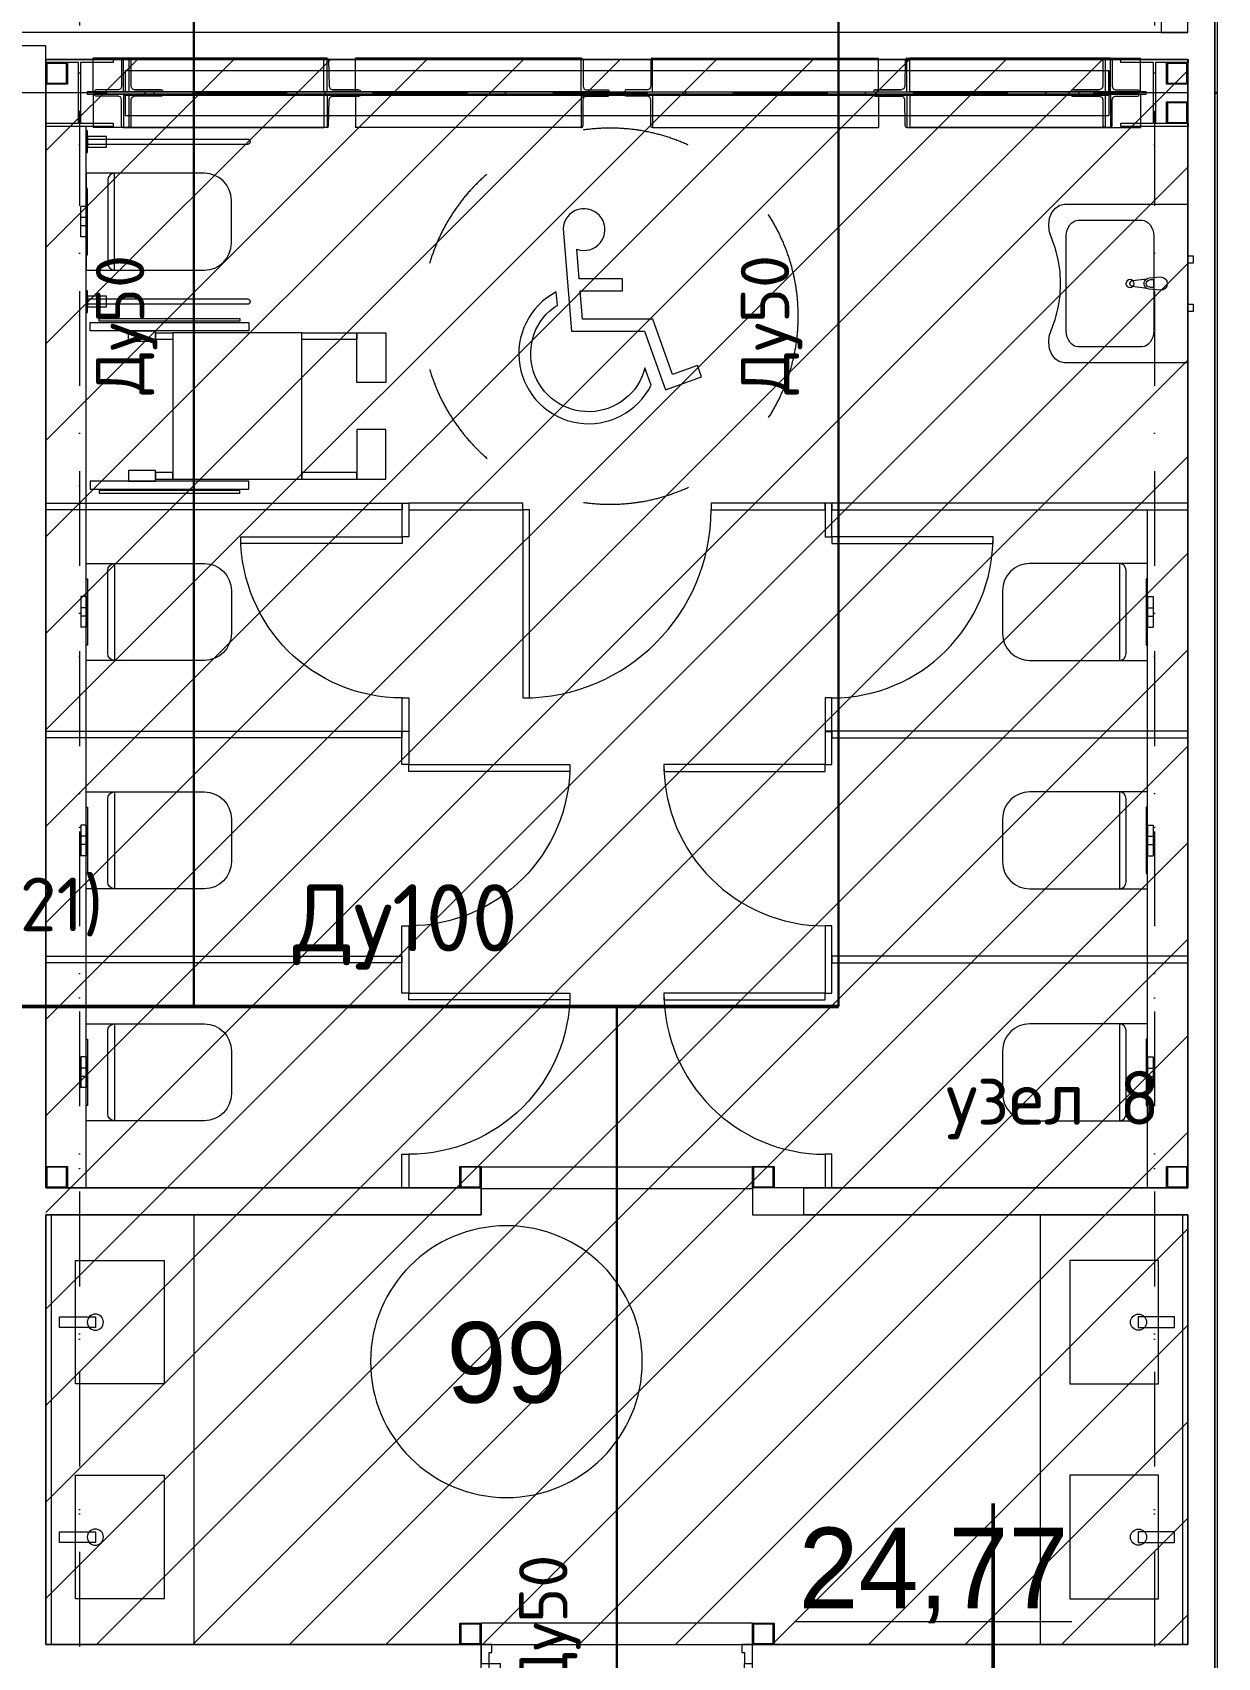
# Model space of a CAD drawing. Header units: millimetres. Extents: x 0 to 2118900, y -20000 to 84100.
# Drawn here: x 501825 to 506235, y 46177 to 52225 of the extents above; entities that cross this region are included whole.
import ezdxf
from ezdxf.enums import TextEntityAlignment as Align

# ---------------------------------------------------------------- set-up
doc = ezdxf.new("R2010")
doc.units = ezdxf.units.MM
for name, pattern in [('Dot & Dashed', [670.277762, 352.777767, -176.388884, 0, -141.111112]), ('strich_line', [800, 400, -400]), ('Крупный пунктир', [634.99999, 0, -634.99999])]:
    doc.linetypes.add(name, pattern=pattern)
for name, color, linetype, lineweight in [('АР_подоснова', 8, 'Continuous', 13), ('ПТ_В2', 3, 'Continuous', 50), ('ПТ_В21', 1, 'Continuous', 50), ('ПТ_В21_расп', 1, 'Continuous', 30), ('ПТ_текст', 7, 'Continuous', 18), ('ПТ_штриховка', 8, 'Continuous', 9)]:
    doc.layers.add(name, color=color, linetype=linetype, lineweight=lineweight)
doc.styles.add('АР_текст_1', font='arial.ttf')
doc.styles.add('ПТ', font='isocpeur.ttf')

# ---------------------------------------------------------------- blocks, each defined once
blk = doc.blocks.new('Колонна SHS ГК 270')
at = {"color": 0, "linetype": 'Continuous', "lineweight": -2}
for p, q in [((40, 40), (-40, 40)), ((-40, 40), (-40, -40)), ((-36.4, -36.4), (-36.4, 36.4)), ((-36.4, 36.4), (36.4, 36.4)), ((36.4, 36.4), (36.4, -36.4)), ((40, -40), (40, 40)), ((-40, -40), (40, -40)), ((36.4, -36.4), (-36.4, -36.4))]:
    blk.add_line(p, q, dxfattribs=at)
blk = doc.blocks.new('Труба Квадратного Сечения ГК SHS 27_5')
at = {"color": 0, "linetype": 'Continuous', "lineweight": -2}
for p, q in [((505, 40), (0, 40)), ((0, 40), (0, 0)), ((0, 0), (0, -40)), ((1010, 40), (505, 40)), ((1010, 0), (1010, 40)), ((1010, -40), (1010, 0)), ((0, -40), (505, -40)), ((505, -40), (1010, -40))]:
    blk.add_line(p, q, dxfattribs=at)
blk = doc.blocks.new('СУ М_99_31', base_point=(95547.5, 21904))
at = {"color": 0, "linetype": 'Continuous', "lineweight": -2}
blk.add_line((96663.3, 22310.9), (97692.9, 22310.9), dxfattribs=at)
for start, end in [(0, 180), (180, 0)]:
    blk.add_arc((95588.7, 23278.1), 505.7, start, end, dxfattribs=at)
at = {"color": 0, "lineweight": -2, "style": 'АР_текст_1'}
for tag, p in [('ROOM_NUMBER', (95588.7, 23275.6)), ('ROOM_AREA', (97178.1, 22510.3))]:
    blk.add_attdef(tag, text='', height=300, dxfattribs=at).set_placement(p, align=Align.MIDDLE_CENTER)
blk = doc.blocks.new('Перекрытие_611', base_point=(97719.2, 27996))
at = {"color": 0, "linetype": 'Continuous', "lineweight": -2, "flags": 128}
blk.add_lwpolyline([(97719.2, 27996), (97969.2, 27996), (97969.2, 28004), (97719.2, 28004)], close=True, dxfattribs=at)
blk = doc.blocks.new('Перекрытие_620', base_point=(94028, 27996))
at = {"color": 0, "linetype": 'Continuous', "lineweight": -2, "flags": 128}
blk.add_lwpolyline([(94028, 27996), (94278, 27996), (94278, 28004), (94028, 28004)], close=True, dxfattribs=at)
blk = doc.blocks.new('Перекрытие_730', base_point=(98125, 23925))
at = {"color": 0, "linetype": 'Continuous', "lineweight": -2, "flags": 128}
blk.add_lwpolyline([(98125, 23925), (97975, 23925), (97975, 26448.4), (98125, 26448.4)], close=True, dxfattribs=at)
blk = doc.blocks.new('Перекрытие_740', base_point=(94025, 23925))
at = {"color": 0, "linetype": 'Continuous', "lineweight": -2, "flags": 128}
blk.add_lwpolyline([(94025, 23925), (94025, 27875), (93875, 27875), (93875, 23925)], close=True, dxfattribs=at)
blk = doc.blocks.new('Стена_180', base_point=(93825, 28175))
at = {"color": 0, "linetype": 'Continuous', "lineweight": -2, "flags": 128}
for points in [[(93875, 28175), (93775, 28175)], [(93875, 23925), (93875, 28175)], [(93875, 22225), (93875, 23825)]]:
    blk.add_lwpolyline(points, dxfattribs=at)
blk = doc.blocks.new('Однопольная Дверь 27')
at = {"color": 0, "linetype": 'Continuous', "lineweight": -2}
for p, q in [((435, 0), (435, 950)), ((435, 950), (475, 950)), ((475, 950), (475, 0)), ((-505, 30), (-505, 0)), ((-475, 0), (-505, 0)), ((-505, 0), (-505, -70)), ((-505, 0), (-505, -70)), ((-505, 0), (-505, -70)), ((-475, -40), (-475, 0)), ((475, 0), (435, 0)), ((505, 0), (475, 0)), ((475, 0), (475, -40)), ((505, 30), (505, 0)), ((505, -70), (505, 0)), ((505, 0), (505, -70)), ((505, 0), (505, -70)), ((-465, -40), (-475, -40)), ((-465, -70), (-465, -40)), ((475, -40), (465, -40)), ((465, -40), (465, -70)), ((-505, -70), (-465, -70)), ((465, -70), (505, -70))]:
    blk.add_line(p, q, dxfattribs=at)
blk.add_arc((475, 0), 950, 90, 180, dxfattribs=at)
blk = doc.blocks.new('Стена_210', base_point=(98125, 22175))
at = {"color": 0, "linetype": 'Continuous', "lineweight": -2}
for p, q in [((95495, 22155), (95495, 22225)), ((96505, 22155), (96505, 22225)), ((95495, 22125), (95495, 22155)), ((96505, 22125), (96505, 22155))]:
    blk.add_line(p, q, dxfattribs=at)
at = {"color": 0, "linetype": 'Continuous', "lineweight": -2, "flags": 128}
for points in [[(95495, 22225), (93875, 22225)], [(98125, 22225), (96505, 22225)], [(93875, 22125), (95495, 22125)], [(96505, 22125), (98125, 22125)]]:
    blk.add_lwpolyline(points, dxfattribs=at)
at = {"color": 0, "linetype": 'Continuous', "lineweight": -2, "zscale": 1000, "rotation": 180}
blk.add_blockref('Однопольная Дверь 27', (96000, 22155), dxfattribs=at)
blk = doc.blocks.new('Стена_109', base_point=(98125, 28125))
at = {"color": 0, "linetype": 'Continuous', "lineweight": -2, "flags": 128}
for points in [[(98125, 28225), (92860.4, 28225)], [(93875, 28125), (98125, 28125)]]:
    blk.add_lwpolyline(points, dxfattribs=at)
blk = doc.blocks.new('Стена_118', base_point=(98125, 28225))
at = {"color": 0, "linetype": 'Continuous', "lineweight": -2, "flags": 128}
for points in [[(98125, 33825.1), (98025, 33825.1)], [(98025, 33825.1), (98025, 28225)], [(98125, 28225), (98125, 33825.1)], [(98025, 28225), (98125, 28225)]]:
    blk.add_lwpolyline(points, dxfattribs=at)
blk = doc.blocks.new('Стена_141', base_point=(95495, 23875))
at = {"color": 0, "linetype": 'Continuous', "lineweight": -2, "flags": 128}
for points in [[(95495, 23925), (93875, 23925)], [(95495, 23825), (95495, 23925)], [(93875, 23825), (95495, 23825)]]:
    blk.add_lwpolyline(points, dxfattribs=at)
blk = doc.blocks.new('Стена_142', base_point=(98125, 23875))
at = {"color": 0, "linetype": 'Continuous', "lineweight": -2, "flags": 128}
for points in [[(98125, 23925), (96505, 23925)], [(96505, 23925), (96505, 23825)], [(96505, 23825), (98125, 23825)]]:
    blk.add_lwpolyline(points, dxfattribs=at)
blk = doc.blocks.new('Стена_301', base_point=(98225, 33997.5))
at = {"color": 0, "linetype": 'Continuous', "lineweight": -2, "flags": 128}
for points in [[(98225, 33997.5), (98225, 28002.5)], [(98235, 33997.5), (98225, 33997.5)], [(98235, 28002.5), (98235, 33997.5)], [(98225, 28002.5), (98235, 28002.5)]]:
    blk.add_lwpolyline(points, dxfattribs=at)
blk = doc.blocks.new('Стена_302', base_point=(98225, 33997.5))
at = {"color": 0, "linetype": 'Continuous', "lineweight": -2, "flags": 128}
for points in [[(98225, 33997.5), (98225, 28002.5)], [(98235, 33997.5), (98225, 33997.5)], [(98235, 28002.5), (98235, 33997.5)], [(98225, 28002.5), (98235, 28002.5)]]:
    blk.add_lwpolyline(points, dxfattribs=at)
blk = doc.blocks.new('Стена_303', base_point=(98225, 22002.5))
at = {"color": 0, "linetype": 'Continuous', "lineweight": -2, "flags": 128}
for points in [[(98235, 27997.5), (98225, 27997.5)], [(98225, 27997.5), (98225, 22002.5)], [(98235, 22002.5), (98235, 27997.5)], [(98225, 22002.5), (98235, 22002.5)]]:
    blk.add_lwpolyline(points, dxfattribs=at)
blk = doc.blocks.new('Стена_304', base_point=(98225, 22002.5))
at = {"color": 0, "linetype": 'Continuous', "lineweight": -2, "flags": 128}
for points in [[(98235, 27997.5), (98225, 27997.5)], [(98225, 27997.5), (98225, 22002.5)], [(98235, 22002.5), (98235, 27997.5)], [(98225, 22002.5), (98235, 22002.5)]]:
    blk.add_lwpolyline(points, dxfattribs=at)
blk = doc.blocks.new('Колонна Универсальная 27')
at = {"color": 0, "linetype": 'Continuous', "lineweight": -2}
for p, q in [((125, 125), (-125, 125)), ((-125, 125), (-125, 113)), ((125, 113), (125, 125)), ((-125, 113), (-4, 113)), ((-4, 113), (-4, -113)), ((4, -113), (4, 113)), ((4, 113), (125, 113)), ((-4, -113), (-125, -113)), ((-125, -113), (-125, -125)), ((125, -113), (4, -113)), ((125, -125), (125, -113)), ((-125, -125), (125, -125))]:
    blk.add_line(p, q, dxfattribs=at)
blk = doc.blocks.new('Панель с Несколькими Умывальниками 27')
at = {"color": 0, "linetype": 'Continuous', "lineweight": -2}
for p, q in [((-800, 0), (800, 0)), ((-800, -550), (-800, 0)), ((800, -550), (800, 0)), ((-800, -20), (800, -20)), ((-170, -110), (-630, -110)), ((-630, -110), (-630, -440)), ((-170, -440), (-170, -110)), ((630, -110), (170, -110)), ((170, -110), (170, -440)), ((630, -440), (630, -110)), ((-630, -440), (-170, -440)), ((170, -440), (630, -440)), ((-800, -550), (800, -550))]:
    blk.add_line(p, q, dxfattribs=at)
at = {"color": 0, "linetype": 'Continuous', "lineweight": -2, "flags": 128}
for points in [[(-420, -185), (-380, -185), (-380, -50), (-420, -50)], [(380, -185), (420, -185), (420, -50), (380, -50)]]:
    blk.add_lwpolyline(points, close=True, dxfattribs=at)
at = {"color": 0, "linetype": 'Continuous', "lineweight": -2}
for centre in [(-400, -183.90845), (400, -183.90845)]:
    blk.add_circle(centre, 30, dxfattribs=at)
blk = doc.blocks.new('Двутавp К 26020-83 27_4')
at = {"color": 0, "linetype": 'Крупный пунктир', "lineweight": -2}
blk.add_line((0, 0), (39750, 0), dxfattribs=at)
blk = doc.blocks.new('Знак Инвалид 27')
at = {"color": 0, "linetype": 'strich_line', "lineweight": -2, "flags": 128}
blk.add_lwpolyline([(1400, 700, 1), (0, 700, 1)], format="xyb", close=True, dxfattribs=at)
at = {"color": 0, "linetype": 'Continuous', "lineweight": -2, "flags": 128}
for points in [[(525.3, 1025.7), (555.9, 644.4), (827.6, 644.4), (905.7, 426.2), (1040, 474.3), (1025, 516.1), (932.6, 483), (858.9, 688.9), (596.9, 688.9), (588.5, 794.5), (746.3, 794.5), (746.3, 838.9), (584.9, 838.9), (576.1, 949.4, 3.065684)], [(852.4, 443.3), (829.3, 508, -1.473184), (503.5, 741.5), (499.6, 790.5, 1.373115)]]:
    blk.add_lwpolyline(points, format="xyb", close=True, dxfattribs=at)
blk = doc.blocks.new('Умывальник 27')
at = {"color": 0, "linetype": 'Continuous', "lineweight": -2}
for p, q in [((-234.7, -163.5), (-236, -172.1)), ((-236, -172.1), (-236, -408)), ((-231.2, -155.2), (-234.7, -163.5)), ((-225.7, -147.6), (-231.2, -155.2)), ((-218.3, -140.8), (-225.7, -147.6)), ((-209.5, -135.3), (-218.3, -140.8)), ((-199.4, -131.2), (-209.5, -135.3)), ((-188.4, -128.5), (-199.4, -131.2)), ((-177, -127.5), (-188.4, -128.5)), ((177, -127.5), (-177, -127.5)), ((-13.6, -141.8), (-13.6, -126.9)), ((-13.6, -126.9), (13.6, -126.9)), ((13.6, -126.9), (13.6, -141.8)), ((188.4, -128.5), (177, -127.5)), ((199.4, -131.2), (188.4, -128.5)), ((209.5, -135.3), (199.4, -131.2)), ((218.3, -140.8), (209.5, -135.3)), ((225.7, -147.6), (218.3, -140.8)), ((231.2, -155.2), (225.7, -147.6)), ((234.7, -163.5), (231.2, -155.2)), ((236, -172.1), (234.7, -163.5)), ((236, -408), (236, -172.1)), ((-236, -408), (-234.7, -416.6)), ((-234.7, -416.6), (-231.2, -424.9)), ((231.2, -424.9), (234.7, -416.6)), ((234.7, -416.6), (236, -408)), ((-231.2, -424.9), (-225.7, -432.6)), ((-225.7, -432.6), (-218.3, -439.3)), ((-218.3, -439.3), (-209.5, -444.8)), ((-209.5, -444.8), (-199.4, -449)), ((-199.4, -449), (-188.4, -451.6)), ((-188.4, -451.6), (-177, -452.6)), ((-177, -452.6), (177, -452.6)), ((177, -452.6), (188.4, -451.6)), ((188.4, -451.6), (199.4, -449)), ((199.4, -449), (209.5, -444.8)), ((209.5, -444.8), (218.3, -439.3)), ((218.3, -439.3), (225.7, -432.6)), ((225.7, -432.6), (231.2, -424.9))]:
    blk.add_line(p, q, dxfattribs=at)
at = {"color": 0, "linetype": 'Continuous', "lineweight": -2, "flags": 128}
for points in [[(174, -508.7), (195.8, -516.1), (219.6, -518.2), (243.1, -514.8), (264.1, -506.1), (280.7, -493.1), (291.3, -476.9), (295, -459), (295, 0), (-295, 0), (-295, -459), (-291.3, -476.9), (-280.7, -493.1), (-264.1, -506.1), (-243.1, -514.8), (-219.6, -518.2), (-195.8, -516.1), (-174, -508.7), (-133.1, -493.6), (-90, -482.7), (-45.4, -476.1), (0, -473.9), (45.4, -476.1), (90, -482.7), (133.1, -493.6)], [(-103.5, 0), (-76.5, 0), (-76.5, 20), (-103.5, 20)], [(76.5, 0), (103.5, 0), (103.5, 20), (76.5, 20)]]:
    blk.add_lwpolyline(points, close=True, dxfattribs=at)
blk.add_lwpolyline([(-25, -102), (-21, -144, 0.12102), (-17.7, -153.5), (-11.1, -206.4, 0.882566), (11.1, -206.4), (17.7, -153.5, 0.12102), (21, -144), (25, -102, 1)], format="xyb", close=True, dxfattribs=at)
at = {"color": 0, "linetype": 'Continuous', "lineweight": -2}
blk.add_circle((0, -215.6), 15, dxfattribs=at)
for centre, radius, start, end in [((0, -142.1), 21.1, 212.77103, 327.22897), ((0, -141.8), 13.6, 180, 0)]:
    blk.add_arc(centre, radius, start, end, dxfattribs=at)
blk = doc.blocks.new('Кабинка Сантехническая 27')
at = {"color": 0, "linetype": 'Continuous', "lineweight": -2}
for p, q in [((850, 25), (725, 25)), ((725, 25), (725, 0)), ((725, 0), (850, 0)), ((975, 25), (850, 25)), ((850, 0), (975, 0)), ((975, 0), (975, 25))]:
    blk.add_line(p, q, dxfattribs=at)
at = {"color": 0, "linetype": 'Continuous', "lineweight": -2, "flags": 128}
for points in [[(25, 1350), (0, 1350), (0, 25), (25, 25)], [(862.5, 1350), (837.5, 1350), (837.5, 25), (862.5, 25)], [(125, 0), (125, 25), (0, 25), (0, 0)], [(125, 0), (125, -600), (150, -600), (150, 0)], [(975, 0), (975, -600), (1000, -600), (1000, 0)], [(1700, 0), (1700, 25), (1575, 25), (1575, 0)]]:
    blk.add_lwpolyline(points, close=True, dxfattribs=at)
at = {"color": 0, "linetype": 'Continuous', "lineweight": -2}
for centre in [(125, 0), (975, 0)]:
    blk.add_arc(centre, 600, 270, 0, dxfattribs=at)
blk = doc.blocks.new('Кабинка Сантехническая 27_2')
at = {"color": 0, "linetype": 'Continuous', "lineweight": -2, "flags": 128}
for points in [[(425, 0), (425, 25), (0, 25), (0, 0)], [(425, 0), (425, -700), (450, -700), (450, 0)], [(1549.9, 0), (1549.9, 25), (1125, 25), (1125, 0)]]:
    blk.add_lwpolyline(points, close=True, dxfattribs=at)
at = {"color": 0, "linetype": 'Continuous', "lineweight": -2}
blk.add_arc((425, 0), 700, 270, 0, dxfattribs=at)
blk = doc.blocks.new('Кабинка Сантехническая 27_3')
at = {"color": 0, "linetype": 'Continuous', "lineweight": -2, "flags": 128}
for points in [[(25, 1350.1), (0, 1350.1), (0, 25), (25, 25)], [(150, 25), (150, 625), (125, 625), (125, 25)], [(125, 0), (125, 25), (0, 25), (0, 0)], [(850, 0), (850, 25), (725, 25), (725, 0)]]:
    blk.add_lwpolyline(points, close=True, dxfattribs=at)
at = {"color": 0, "linetype": 'Continuous', "lineweight": -2}
blk.add_arc((125, 25), 600, 0, 90, dxfattribs=at)
blk = doc.blocks.new('Морф_323')
at = {"color": 0, "linetype": 'Continuous', "lineweight": -2, "flags": 128}
for points in [[(97830.2, 27996), (94170.3, 27996)], [(94170.3, 27996), (94170.3, 27995.6), (94170.3, 27991.6)], [(94170.3, 27990), (94170.3, 27995.6)], [(94170.3, 27991.6), (94170.3, 27990)], [(94170.3, 27991.5), (94170.3, 27979.1), (94170.3, 27921.5), (94170.3, 27917.6)], [(94170.3, 27990), (94170.3, 27986.8)], [(97830.2, 27990), (94170.3, 27990)], [(94170.3, 27986.8), (94170.3, 27979.1), (94170.3, 27918)], [(97830.2, 27996), (97830.2, 27995.5), (97830.2, 27991.6)], [(97830.2, 27991.6), (97830.2, 27990)], [(97830.2, 27990), (97830.2, 27986.8)], [(97830.2, 27986.8), (97830.2, 27979), (97830.2, 27921.5), (97830.2, 27917.6)], [(94170.3, 27917.6), (94170.3, 27916.1), (94170.3, 27916)], [(94170.3, 27916), (97830.2, 27916)], [(97830.2, 27917.6), (97830.2, 27916)]]:
    blk.add_lwpolyline(points, dxfattribs=at)
blk = doc.blocks.new('Морф_324')
at = {"color": 0, "linetype": 'Continuous', "lineweight": -2, "flags": 128}
for points in [[(96029.1, 27996), (96132.6, 27996)], [(96030.7, 27989.9), (96029.1, 27994.5), (96029.1, 27996)], [(96122.8, 27984.2), (96115.2, 27988), (96034.5, 27988), (96030.7, 27989.9)], [(96127.6, 27872.9), (96126, 27877.5), (96126, 27975), (96122.8, 27984.2)], [(96132.6, 27996), (96973.2, 27996)], [(96132.6, 27996), (96132.6, 27871)], [(96973.2, 27996), (96973.2, 27871)], [(96132.6, 27871), (96131.4, 27871), (96127.6, 27872.9)], [(96132.6, 27871), (96973.2, 27871)]]:
    blk.add_lwpolyline(points, dxfattribs=at)
blk = doc.blocks.new('Морф_325')
at = {"color": 0, "linetype": 'Continuous', "lineweight": -2, "flags": 128}
for points in [[(97836.7, 27996), (97090.2, 27996)], [(97090.2, 27996), (97090.2, 27871)], [(97943.9, 27996), (97836.7, 27996)], [(97836.7, 27996), (97836.7, 27871)], [(97841.9, 27872.9), (97843.6, 27877.5), (97843.6, 27975), (97846.8, 27984.2)], [(97846.8, 27984.2), (97854.7, 27988), (97938.3, 27988), (97942.3, 27989.9)], [(97942.3, 27989.9), (97943.9, 27994.5), (97943.9, 27996)], [(97836.7, 27871), (97090.2, 27871)], [(97836.7, 27871), (97838, 27871), (97841.9, 27872.9)]]:
    blk.add_lwpolyline(points, dxfattribs=at)
blk = doc.blocks.new('Морф_326')
at = {"color": 0, "linetype": 'Continuous', "lineweight": -2}
for q in [(97689.8, 27996), (97816.6, 27871)]:
    blk.add_line((97816.6, 27996), q, dxfattribs=at)
at = {"color": 0, "linetype": 'Continuous', "lineweight": -2, "flags": 128}
for points in [[(96955.6, 27989.9), (96955.2, 27994.6), (96955.6, 27996)], [(96955.6, 27996), (97078.8, 27996)], [(97067.2, 27984.2), (97058, 27988.1), (96960.2, 27988), (96955.6, 27989.9)], [(96960.2, 27988), (97058.2, 27988)], [(97074.9, 27872.9), (97072.9, 27877.5), (97071.1, 27975.1), (97067.2, 27984.2)], [(97078.8, 27996), (97816.6, 27996)], [(97078.8, 27996), (97078.8, 27871)], [(97689.8, 27996), (97689.8, 27994.7), (97689.7, 27994.5)], [(97689.7, 27994.5), (97691.4, 27990.6), (97691.4, 27989.9)], [(97691.4, 27989.9), (97695.4, 27988.3), (97696.1, 27988), (97711.7, 27988), (97795.2, 27988), (97803.1, 27984.8), (97804.6, 27984.2)], [(97696.1, 27988), (97795.3, 27988)], [(97804.6, 27984.2), (97805.2, 27982.8), (97808.5, 27975), (97808.8, 27960.2), (97808.8, 27877.5), (97810.4, 27873.6), (97810.7, 27872.9)], [(97816.6, 27996), (97948.8, 27996)], [(97948.8, 27996), (97948.8, 27871)], [(97078.8, 27871), (97077.8, 27871.1), (97074.9, 27872.9)], [(97078.8, 27871), (97816.6, 27871)], [(97810.7, 27872.9), (97814.6, 27871.3), (97815.1, 27871), (97815.3, 27871), (97816.6, 27871)], [(97816.6, 27871), (97948.8, 27871)]]:
    blk.add_lwpolyline(points, dxfattribs=at)
blk = doc.blocks.new('Морф_327')
at = {"color": 0, "linetype": 'Continuous', "lineweight": -2, "flags": 128}
for points in [[(96127.6, 28127.1), (96126, 28122.5), (96126, 28025), (96122.8, 28015.8)], [(96132.6, 28129), (96131.4, 28129), (96127.6, 28127.1)], [(96132.6, 28004), (96132.6, 28129)], [(96132.6, 28129), (96973.2, 28129)], [(96973.2, 28004), (96973.2, 28129)], [(96030.7, 28010.1), (96029.1, 28005.5), (96029.1, 28004)], [(96029.1, 28004), (96132.6, 28004)], [(96122.8, 28015.8), (96115.2, 28012), (96034.5, 28012), (96030.7, 28010.1)], [(96132.6, 28004), (96973.2, 28004)]]:
    blk.add_lwpolyline(points, dxfattribs=at)
blk = doc.blocks.new('Морф_328')
at = {"color": 0, "linetype": 'Continuous', "lineweight": -2, "flags": 128}
for points in [[(97090.2, 28004), (97090.2, 28129)], [(97836.7, 28129), (97090.2, 28129)], [(97836.7, 28129), (97838, 28129), (97841.9, 28127.1)], [(97836.7, 28004), (97836.7, 28129)], [(97841.9, 28127.1), (97843.6, 28122.5), (97843.6, 28025), (97846.8, 28015.8)], [(97836.7, 28004), (97090.2, 28004)], [(97943.9, 28004), (97836.7, 28004)], [(97846.8, 28015.8), (97854.7, 28012), (97938.3, 28012), (97942.3, 28010.1)], [(97942.3, 28010.1), (97943.9, 28005.5), (97943.9, 28004)]]:
    blk.add_lwpolyline(points, dxfattribs=at)
blk = doc.blocks.new('Морф_329')
at = {"color": 0, "linetype": 'Continuous', "lineweight": -2}
for p, q in [((97816.6, 28129), (97816.6, 28004)), ((97816.6, 28004), (97689.8, 28004))]:
    blk.add_line(p, q, dxfattribs=at)
at = {"color": 0, "linetype": 'Continuous', "lineweight": -2, "flags": 128}
for points in [[(97074.9, 28127.1), (97072.9, 28122.5), (97071.1, 28024.9), (97067.2, 28015.8)], [(97078.8, 28129), (97077.8, 28128.9), (97074.9, 28127.1)], [(97078.8, 28004), (97078.8, 28129)], [(97078.8, 28129), (97816.6, 28129)], [(97810.7, 28127.1), (97810.4, 28126.4), (97808.8, 28122.5), (97808.8, 28039.8), (97808.5, 28025), (97805.2, 28017.2), (97804.6, 28015.8)], [(97816.6, 28129), (97815.3, 28129), (97815.1, 28129), (97814.6, 28128.7), (97810.7, 28127.1)], [(97816.6, 28129), (97948.8, 28129)], [(97948.8, 28004), (97948.8, 28129)], [(96955.6, 28010.1), (96955.2, 28005.4), (96955.6, 28004)], [(97067.2, 28015.8), (97058, 28011.9), (96960.2, 28012), (96955.6, 28010.1)], [(96955.6, 28004), (97078.8, 28004)], [(96960.2, 28012), (97058.2, 28012)], [(97078.8, 28004), (97816.6, 28004)], [(97691.4, 28010.1), (97691.4, 28009.4), (97689.7, 28005.5)], [(97689.7, 28005.5), (97689.8, 28005.3), (97689.8, 28004)], [(97804.6, 28015.8), (97803.1, 28015.2), (97795.2, 28012), (97711.7, 28012), (97696.1, 28012), (97695.4, 28011.7), (97691.4, 28010.1)], [(97696.1, 28012), (97795.3, 28012)], [(97816.6, 28004), (97948.8, 28004)]]:
    blk.add_lwpolyline(points, dxfattribs=at)
blk = doc.blocks.new('Морф_330')
at = {"color": 0, "linetype": 'Continuous', "lineweight": -2, "flags": 128}
for points in [[(95867.4, 27996), (95026.8, 27996)], [(95026.8, 27996), (95026.8, 27871)], [(95867.4, 27996), (95867.4, 27871)], [(95970.9, 27996), (95867.4, 27996)], [(95872.4, 27872.9), (95874, 27877.5), (95874, 27975), (95877.2, 27984.2)], [(95877.2, 27984.2), (95884.8, 27988), (95965.5, 27988), (95969.3, 27989.9)], [(95969.3, 27989.9), (95970.9, 27994.5), (95970.9, 27996)], [(95867.4, 27871), (95026.8, 27871)], [(95867.4, 27871), (95868.6, 27871), (95872.4, 27872.9)]]:
    blk.add_lwpolyline(points, dxfattribs=at)
blk = doc.blocks.new('Морф_331')
at = {"color": 0, "linetype": 'Continuous', "lineweight": -2, "flags": 128}
for points in [[(94057.7, 27989.9), (94056.1, 27994.5), (94056.1, 27996)], [(94056.1, 27996), (94163.3, 27996)], [(94153.2, 27984.2), (94145.3, 27988), (94061.7, 27988), (94057.7, 27989.9)], [(94158.1, 27872.9), (94156.4, 27877.5), (94156.4, 27975), (94153.2, 27984.2)], [(94163.3, 27996), (94909.8, 27996)], [(94163.3, 27996), (94163.3, 27871)], [(94909.8, 27996), (94909.8, 27871)], [(94163.3, 27871), (94162, 27871), (94158.1, 27872.9)], [(94163.3, 27871), (94909.8, 27871)]]:
    blk.add_lwpolyline(points, dxfattribs=at)
blk = doc.blocks.new('Морф_332')
at = {"color": 0, "linetype": 'Continuous', "lineweight": -2}
for p, q in [((94183.4, 27996), (94183.4, 27871)), ((94310.2, 27996), (94183.4, 27996))]:
    blk.add_line(p, q, dxfattribs=at)
at = {"color": 0, "linetype": 'Continuous', "lineweight": -2, "flags": 128}
for points in [[(94183.4, 27996), (94051.2, 27996)], [(94051.2, 27996), (94051.2, 27871)], [(94921.2, 27996), (94183.4, 27996)], [(94195.4, 27984.2), (94194.8, 27982.8), (94191.5, 27975), (94191.2, 27960.2), (94191.2, 27877.5), (94189.6, 27873.6), (94189.3, 27872.9)], [(94308.6, 27989.9), (94304.6, 27988.3), (94303.9, 27988), (94288.3, 27988), (94204.8, 27988), (94196.9, 27984.8), (94195.4, 27984.2)], [(94303.9, 27988), (94204.7, 27988)], [(94310.3, 27994.5), (94308.6, 27990.6), (94308.6, 27989.9)], [(94310.2, 27996), (94310.2, 27994.7), (94310.3, 27994.5)], [(94921.2, 27996), (94921.2, 27871)], [(95044.4, 27996), (94921.2, 27996)], [(94925.1, 27872.9), (94927.1, 27877.5), (94928.9, 27975.1), (94932.8, 27984.2)], [(94932.8, 27984.2), (94942, 27988.1), (95039.8, 27988), (95044.4, 27989.9)], [(95039.8, 27988), (94941.8, 27988)], [(95044.4, 27989.9), (95044.8, 27994.6), (95044.4, 27996)], [(94183.4, 27871), (94051.2, 27871)], [(94189.3, 27872.9), (94185.4, 27871.3), (94184.9, 27871), (94184.7, 27871), (94183.4, 27871)], [(94921.2, 27871), (94183.4, 27871)], [(94921.2, 27871), (94922.2, 27871.1), (94925.1, 27872.9)]]:
    blk.add_lwpolyline(points, dxfattribs=at)
blk = doc.blocks.new('Морф_333')
at = {"color": 0, "linetype": 'Continuous', "lineweight": -2, "flags": 128}
for points in [[(95026.8, 28004), (95026.8, 28129)], [(95867.4, 28129), (95026.8, 28129)], [(95867.4, 28004), (95867.4, 28129)], [(95867.4, 28129), (95868.6, 28129), (95872.4, 28127.1)], [(95872.4, 28127.1), (95874, 28122.5), (95874, 28025), (95877.2, 28015.8)], [(95867.4, 28004), (95026.8, 28004)], [(95970.9, 28004), (95867.4, 28004)], [(95877.2, 28015.8), (95884.8, 28012), (95965.5, 28012), (95969.3, 28010.1)], [(95969.3, 28010.1), (95970.9, 28005.5), (95970.9, 28004)]]:
    blk.add_lwpolyline(points, dxfattribs=at)
blk = doc.blocks.new('Морф_334')
at = {"color": 0, "linetype": 'Continuous', "lineweight": -2, "flags": 128}
for points in [[(94158.1, 28127.1), (94156.4, 28122.5), (94156.4, 28025), (94153.2, 28015.8)], [(94163.3, 28129), (94162, 28129), (94158.1, 28127.1)], [(94163.3, 28004), (94163.3, 28129)], [(94163.3, 28129), (94909.8, 28129)], [(94909.8, 28004), (94909.8, 28129)], [(94057.7, 28010.1), (94056.1, 28005.5), (94056.1, 28004)], [(94056.1, 28004), (94163.3, 28004)], [(94153.2, 28015.8), (94145.3, 28012), (94061.7, 28012), (94057.7, 28010.1)], [(94163.3, 28004), (94909.8, 28004)]]:
    blk.add_lwpolyline(points, dxfattribs=at)
blk = doc.blocks.new('Морф_335')
at = {"color": 0, "linetype": 'Continuous', "lineweight": -2}
for p in [(94183.4, 28129), (94310.2, 28004)]:
    blk.add_line(p, (94183.4, 28004), dxfattribs=at)
at = {"color": 0, "linetype": 'Continuous', "lineweight": -2, "flags": 128}
for points in [[(94051.2, 28004), (94051.2, 28129)], [(94183.4, 28129), (94051.2, 28129)], [(94189.3, 28127.1), (94185.4, 28128.7), (94184.9, 28129), (94184.7, 28129), (94183.4, 28129)], [(94921.2, 28129), (94183.4, 28129)], [(94189.3, 28127.1), (94189.6, 28126.4), (94191.2, 28122.5), (94191.2, 28039.8), (94191.5, 28025), (94194.8, 28017.2), (94195.4, 28015.8)], [(94921.2, 28004), (94921.2, 28129)], [(94921.2, 28129), (94922.2, 28128.9), (94925.1, 28127.1)], [(94925.1, 28127.1), (94927.1, 28122.5), (94928.9, 28024.9), (94932.8, 28015.8)], [(94183.4, 28004), (94051.2, 28004)], [(94921.2, 28004), (94183.4, 28004)], [(94195.4, 28015.8), (94196.9, 28015.2), (94204.8, 28012), (94288.3, 28012), (94303.9, 28012), (94304.6, 28011.7), (94308.6, 28010.1)], [(94303.9, 28012), (94204.7, 28012)], [(94308.6, 28010.1), (94308.6, 28009.4), (94310.3, 28005.5)], [(94310.3, 28005.5), (94310.2, 28005.3), (94310.2, 28004)], [(95044.4, 28004), (94921.2, 28004)], [(94932.8, 28015.8), (94942, 28011.9), (95039.8, 28012), (95044.4, 28010.1)], [(95039.8, 28012), (94941.8, 28012)], [(95044.4, 28010.1), (95044.8, 28005.4), (95044.4, 28004)]]:
    blk.add_lwpolyline(points, dxfattribs=at)
blk = doc.blocks.new('Морф_336')
at = {"color": 0, "linetype": 'Continuous', "lineweight": -2, "flags": 128}
for points in [[(94170.3, 28084), (97830.2, 28084)], [(94170.3, 28084), (94170.3, 28004)], [(97830.2, 28083.9), (97830.2, 28084)], [(97830.2, 28004), (97830.3, 28020.9), (97830.2, 28084)], [(97830.2, 28084), (97830.2, 28004)], [(97830.2, 28082), (97830.2, 28083.9)], [(94170.3, 28004), (97830.2, 28004)], [(97830.2, 28008.5), (97830.3, 28004.4)], [(97830.2, 28004), (97830.3, 28004.4)]]:
    blk.add_lwpolyline(points, dxfattribs=at)
blk = doc.blocks.new('Унитаз для Инвалидов 27')
at = {"color": 0, "linetype": 'Continuous', "lineweight": -2}
for p, q in [((-57, 20), (-40.3, 20)), ((-57, 0), (-57, 20)), ((-40.3, 20), (-16, 20)), ((-16, 20), (-11.3, 20)), ((-16, 0), (-16, 20)), ((-11.3, 20), (0, 20)), ((0, 20), (11.3, 20)), ((0, 0), (11.3, 0)), ((11.3, 20), (16, 20)), ((11.3, 0), (16, 0)), ((16, 0), (16, 20)), ((16, 20), (40.3, 20)), ((16, 0), (40.3, 0)), ((40.3, 20), (57, 20)), ((40.3, 0), (57, 0)), ((57, 0), (57, 20)), ((-57, 0), (-40.3, 0)), ((-40.3, 0), (-16, 0)), ((-16, 0), (-11.3, 0)), ((-11.3, 0), (0, 0)), ((-180, -105), (180, -105)), ((0, -80), (-155, -80)), ((155, -80), (0, -80))]:
    blk.add_line(p, q, dxfattribs=at)
at = {"color": 0, "linetype": 'Continuous', "lineweight": -2, "flags": 128}
for points in [[(-337.5, -5), (-257.5, -5), (-257.5, 0), (-337.5, 0)], [(80, -540), (99.5, -538.1), (118.3, -532.4), (135.6, -523.1), (150.7, -510.7), (163.1, -495.6), (172.4, -478.3), (178.1, -459.5), (180, -440), (180, 0), (-180, 0), (-180, -440), (-178.1, -459.5), (-172.4, -478.3), (-163.1, -495.6), (-150.7, -510.7), (-135.6, -523.1), (-118.3, -532.4), (-99.5, -538.1), (-80, -540)], [(123, 0), (-123, 0), (-123, -5), (123, -5)], [(257.5, -5), (337.5, -5), (337.5, 0), (257.5, 0)], [(-317.5, -5), (-317.5, -75), (-277.5, -75), (-277.5, -5)], [(277.5, -5), (277.5, -75), (317.5, -75), (317.5, -5)]]:
    blk.add_lwpolyline(points, close=True, dxfattribs=at)
for points in [[(-307.5, -5), (-287.5, -5), (-287.5, -600, -1), (-307.5, -600)], [(287.5, -5), (307.5, -5), (307.5, -600, -1), (287.5, -600)]]:
    blk.add_lwpolyline(points, format="xyb", close=True, dxfattribs=at)
at = {"color": 0, "linetype": 'Continuous', "lineweight": -2}
for centre, start, end in [((-155, -105), 90, 180), ((155, -105), 0, 90)]:
    blk.add_arc(centre, 25, start, end, dxfattribs=at)
blk = doc.blocks.new('Унитаз 27')
at = {"color": 0, "linetype": 'Continuous', "lineweight": -2}
for p, q in [((-57, 20), (-40.3, 20)), ((-57, 0), (-57, 20)), ((-40.3, 20), (-16, 20)), ((-16, 20), (-11.3, 20)), ((-16, 0), (-16, 20)), ((-11.3, 20), (0, 20)), ((0, 20), (11.3, 20)), ((0, 0), (11.3, 0)), ((11.3, 20), (16, 20)), ((11.3, 0), (16, 0)), ((16, 0), (16, 20)), ((16, 20), (40.3, 20)), ((16, 0), (40.3, 0)), ((40.3, 20), (57, 20)), ((40.3, 0), (57, 0)), ((57, 0), (57, 20)), ((-57, 0), (-40.3, 0)), ((-40.3, 0), (-16, 0)), ((-16, 0), (-11.3, 0)), ((-11.3, 0), (0, 0)), ((-180, -105), (180, -105)), ((0, -80), (-155, -80)), ((155, -80), (0, -80))]:
    blk.add_line(p, q, dxfattribs=at)
at = {"color": 0, "linetype": 'Continuous', "lineweight": -2, "flags": 128}
for points in [[(80, -540), (99.5, -538.1), (118.3, -532.4), (135.6, -523.1), (150.7, -510.7), (163.1, -495.6), (172.4, -478.3), (178.1, -459.5), (180, -440), (180, 0), (-180, 0), (-180, -440), (-178.1, -459.5), (-172.4, -478.3), (-163.1, -495.6), (-150.7, -510.7), (-135.6, -523.1), (-118.3, -532.4), (-99.5, -538.1), (-80, -540)], [(123, 0), (-123, 0), (-123, -5), (123, -5)]]:
    blk.add_lwpolyline(points, close=True, dxfattribs=at)
at = {"color": 0, "linetype": 'Continuous', "lineweight": -2}
for centre, start, end in [((-155, -105), 90, 180), ((155, -105), 0, 90)]:
    blk.add_arc(centre, 25, start, end, dxfattribs=at)
blk = doc.blocks.new('Кресло-Коляска 27')
at = {"color": 0, "linetype": 'Continuous', "lineweight": -2, "flags": 128}
for points in [[(15, 805), (15, 510), (45, 510), (45, 1100), (15, 1100)], [(635, 805), (635, 510), (605, 510), (605, 1100), (635, 1100)], [(0, 805), (0, 543.1), (10, 543.1), (10, 1066.9), (0, 1066.9)], [(650, 805), (650, 543.1), (640, 543.1), (640, 1066.9), (650, 1066.9)], [(45, 857.5), (85, 857.5), (85, 957.5), (45, 957.5)], [(605, 857.5), (565, 857.5), (565, 957.5), (605, 957.5)], [(52.5, 792.5), (77.5, 792.5), (77.5, 857.5), (52.5, 857.5)], [(597.5, 792.5), (572.5, 792.5), (572.5, 857.5), (597.5, 857.5)], [(52.5, 792.5), (52.5, 312.5), (597.5, 312.5), (597.5, 792.5)], [(52.5, 107.9), (77.5, 107.9), (77.5, 312.5), (52.5, 312.5)], [(597.5, 107.9), (572.5, 107.9), (572.5, 312.5), (597.5, 312.5)], [(52.5, 0), (237.5, 0), (237.5, 107.9), (52.5, 107.9)], [(597.5, 0), (412.5, 0), (412.5, 107.9), (597.5, 107.9)]]:
    blk.add_lwpolyline(points, close=True, dxfattribs=at)
blk = doc.blocks.new('Стена_414', base_point=(98125, 40125))
at = {"color": 0, "linetype": 'Continuous', "lineweight": -2, "flags": 128}
for points in [[(98225, 21150), (98225, 40225)], [(98125, 28125), (98125, 23925)], [(98125, 23825), (98125, 22225)]]:
    blk.add_lwpolyline(points, dxfattribs=at)
blk = doc.blocks.new('Стандартный Маркер Сетки_40')
at = {"color": 0, "linetype": 'Dot & Dashed', "lineweight": -2}
blk.add_line((0, 0), (55187, 0), dxfattribs=at)
at = {"color": 0, "lineweight": -2, "style": 'АР_текст_1'}
blk.add_attdef('AC_MarkerText_1', text='', height=300, rotation=90, dxfattribs=at).set_placement((55368.5, -68.6), align=Align.TOP_CENTER)
blk = doc.blocks.new('AR_F1')
at = {"layer": 'АР_подоснова', "linetype": 'Dot & Dashed'}
blk.add_line((98125, 28000), (-4800, 28000), dxfattribs=at)
at = {"layer": 'АР_подоснова', "linetype": 'Continuous', "flags": 128}
blk.add_lwpolyline([(98125, 22225), (98125, 23825), (96695, 23825), (96695, 23925), (98125, 23925), (98125, 28125), (93875, 28125), (93875, 23925), (95495, 23925), (95495, 23825), (93875, 23825), (93875, 22225)], close=True, dxfattribs=at)
at = {"layer": 'АР_подоснова'}
for name, p in [('Стена_414', (98125, 40125)), ('Стена_301', (98225, 33997.5)), ('Стена_302', (98225, 33997.5)), ('Стена_118', (98125, 28225)), ('Стена_109', (98125, 28125)), ('Стена_180', (93825, 28175)), ('Стена_303', (98225, 22002.5)), ('Стена_304', (98225, 22002.5)), ('Стена_141', (95495, 23875)), ('Стена_142', (98125, 23875)), ('Стена_210', (98125, 22175))]:
    blk.add_blockref(name, p, dxfattribs=at)
at = {"layer": 'АР_подоснова', "linetype": 'Continuous', "zscale": 1000}
for name, p, rotation in [('Стандартный Маркер Сетки_40', (94000, 40000), 270), ('Стандартный Маркер Сетки_40', (98000, 40000), 270), ('Двутавp К 26020-83 27_4', (94000, 39875), 270), ('Двутавp К 26020-83 27_4', (98000, 39875), 270), ('Унитаз для Инвалидов 27', (94025, 27520.9), 90), ('Кресло-Коляска 27', (95139.8, 26510.2), 90), ('Кабинка Сантехническая 27_3', (96775, 26473.4), 270), ('Унитаз 27', (97975, 26068.3), 270), ('Кабинка Сантехническая 27', (96775, 25625), 270), ('Унитаз 27', (97975, 25218.3), 270), ('Унитаз 27', (97975, 24355), 270), ('Труба Квадратного Сечения ГК SHS 27_5', (96505, 23962.5), 180), ('Панель с Несколькими Умывальниками 27', (98125, 23025), 270), ('Труба Квадратного Сечения ГК SHS 27_5', (96505, 22265), 180)]:
    blk.add_blockref(name, p, dxfattribs=dict(at, rotation=rotation))
at = {"layer": 'АР_подоснова', "linetype": 'Continuous', "xscale": -1, "zscale": 1000}
for name, p in [('Колонна Универсальная 27', (94000, 28000)), ('Колонна Универсальная 27', (98000.3, 28000)), ('Колонна SHS ГК 270', (93915, 28073)), ('Колонна SHS ГК 270', (98085, 28073)), ('Колонна SHS ГК 270', (98085, 27927))]:
    blk.add_blockref(name, p, dxfattribs=at)
at = {"layer": 'АР_подоснова', "linetype": 'Continuous'}
for name, p in [('Морф_335', (0, 0)), ('Морф_334', (0, 0)), ('Морф_333', (0, 0)), ('Морф_327', (0, 0)), ('Морф_329', (0, 0)), ('Морф_328', (0, 0)), ('Морф_336', (0, 0)), ('Перекрытие_620', (94028, 27996)), ('Перекрытие_611', (97719.2, 27996)), ('Морф_332', (0, 0)), ('Морф_331', (0, 0)), ('Морф_323', (0, 0)), ('Морф_330', (0, 0)), ('Морф_324', (0, 0)), ('Морф_326', (0, 0)), ('Морф_325', (0, 0)), ('Перекрытие_740', (94025, 23925)), ('Перекрытие_730', (98125, 23925))]:
    blk.add_blockref(name, p, dxfattribs=at)
at = {"layer": 'АР_подоснова', "linetype": 'Continuous', "zscale": 1000}
for name, p in [('Знак Инвалид 27', (95274.7, 26469.1)), ('Кабинка Сантехническая 27_2', (95225.1, 26448.4))]:
    blk.add_blockref(name, p, dxfattribs=at)
at = {"layer": 'АР_подоснова', "linetype": 'Continuous', "xscale": -1, "zscale": 1000}
for name, p, rotation in [('Умывальник 27', (98125, 27290.5), 270), ('Кабинка Сантехническая 27_3', (95225.1, 26473.4), 90), ('Унитаз 27', (94025, 26068.3), 90), ('Кабинка Сантехническая 27', (95225, 25625), 90), ('Унитаз 27', (94025, 25218.3), 90), ('Унитаз 27', (94025, 24355), 90), ('Колонна SHS ГК 270', (93915, 23965), 180), ('Колонна SHS ГК 270', (95455, 23965), 180), ('Колонна SHS ГК 270', (96545, 23965), 180), ('Колонна SHS ГК 270', (98085, 23965), 180), ('Панель с Несколькими Умывальниками 27', (93875, 23025), 90), ('Колонна SHS ГК 270', (95455, 22265), 180), ('Колонна SHS ГК 270', (96545, 22265), 180)]:
    blk.add_blockref(name, p, dxfattribs=dict(at, rotation=rotation))
at = {"layer": 'АР_подоснова', "linetype": 'Continuous'}
ref = blk.add_blockref('СУ М_99_31', (95547.5, 21904), dxfattribs=at)
ref.add_attrib('ROOM_NUMBER', '99', dxfattribs={"layer": '0', "color": 0, "lineweight": 9, "height": 300}).set_placement((95588.7, 23275.6), align=Align.MIDDLE_CENTER)
ref.add_attrib('ROOM_AREA', '24,77', dxfattribs={"layer": '0', "color": 0, "lineweight": 9, "height": 300}).set_placement((97178.1, 22510.3), align=Align.MIDDLE_CENTER)

msp = doc.modelspace()

# ---------------------------------------------------------------- hatches: boundary and pattern name
at = {"layer": 'ПТ_штриховка'}
h = msp.add_hatch(dxfattribs=at)
h.set_pattern_fill('ANSI31', color=8, scale=80)
h.paths.add_polyline_path([(501875, 46225), (506125, 46225), (506125, 52125), (501875, 52125)])

# ---------------------------------------------------------------- linework, layer by layer
at = {"layer": 'ПТ_В2'}
msp.add_line((505400, 46750), (505400, 41250), dxfattribs=at)
at = {"layer": 'ПТ_В21'}
for p, q in [((500025, 48600), (502425, 48600)), ((502425, 48600), (504000, 48600)), ((504000, 48600), (504825, 48600))]:
    msp.add_line(p, q, dxfattribs=at)
at = {"layer": 'ПТ_В21_расп'}
for p, q in [((502425, 48600), (502425, 53675)), ((504825, 48600), (504825, 53675)), ((504000, 48600), (504000, 44000))]:
    msp.add_line(p, q, dxfattribs=at)

# ---------------------------------------------------------------- block references
at = {"layer": 'АР_подоснова'}
msp.add_blockref('AR_F1', (408000, 24000), dxfattribs=at)

# ---------------------------------------------------------------- texts
at = {"layer": 'ПТ_текст', "style": 'ПТ'}
for p in [(502295, 51137.5), (504695, 51137.5), (503870, 46300)]:
    msp.add_text('Ду50', height=180, rotation=90, dxfattribs=at).set_placement(p, align=Align.BOTTOM_CENTER)
for s, p in [('+2,900 (ось В21)', (500150, 48820)), ('узел 8', (505225, 48100))]:
    msp.add_text(s, height=200, dxfattribs=at).set_placement(p, align=Align.BOTTOM_LEFT)
msp.add_text('Ду100', height=250, dxfattribs=at).set_placement((503212.5, 48730), align=Align.BOTTOM_CENTER)

doc.saveas('drawing.dxf')
